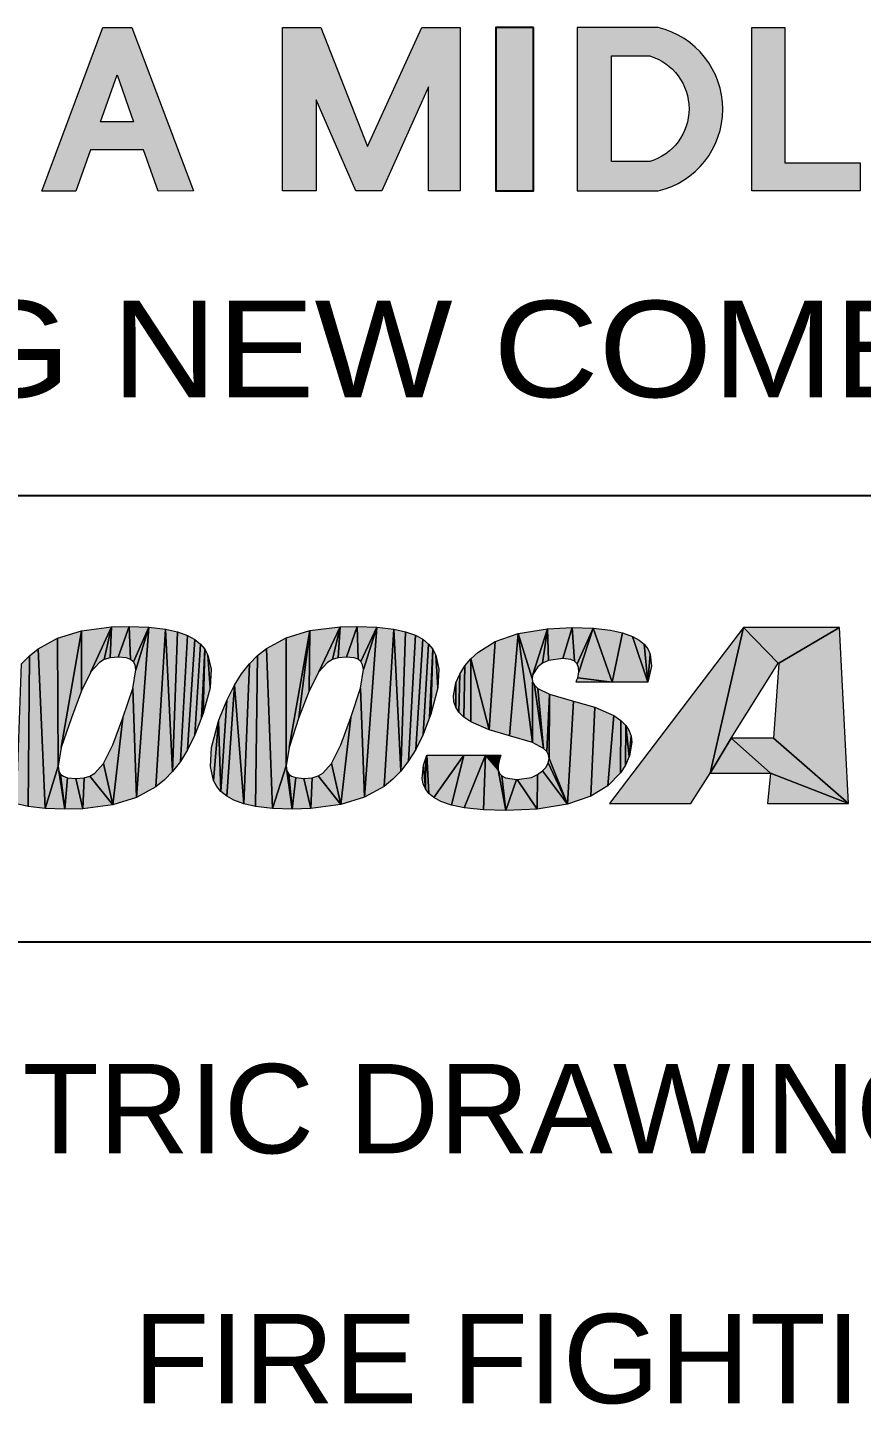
# Model space of a CAD drawing. Header units: inches. Extents: x 0 to 841, y 0 to 594.
# Drawn here: x 724.74 to 748.1, y 45.96 to 84.53 of the extents above; entities that cross this region are included whole.
import ezdxf
from ezdxf.enums import TextEntityAlignment as Align

# ---------------------------------------------------------------- set-up
doc = ezdxf.new("R2010")
doc.units = ezdxf.units.IN
doc.header["$MEASUREMENT"] = 0
for name, color, linetype in [('BG 0', 7, 'Continuous'), ('BG Border', 7, 'Continuous'), ('FRAME', 7, 'Continuous')]:
    doc.layers.add(name, color=color, linetype=linetype)
doc.styles.add('Arial', font='arial.ttf')

msp = doc.modelspace()

# ---------------------------------------------------------------- hatches: boundary and pattern name
at = {"layer": 'BG 0', "linetype": 'Continuous'}
for points in [[(726.2450613150927, 67.63327475267351), (725.6837589063689, 64.36558366568929), (725.5915170888919, 63.84331845346144), (725.5812887692354, 67.4303407512894)], [(726.2450613150927, 67.63327475267351), (726.2503490625913, 65.95501580223934), (725.9666533975485, 65.19796325110693), (725.6837589063689, 64.36558366568929)], [(727.0907270337457, 67.73979415604187), (726.5110777435491, 66.47867973050377), (726.2503490625913, 65.95501580223934), (726.2450613150927, 67.63327475267351)], [(727.0907270337457, 67.73979415604187), (726.8868549912964, 66.8246733398778), (726.7499610838306, 66.74545393590606), (726.5110777435491, 66.47867973050377)], [(727.0907270337457, 67.73979415604187), (727.0525644520507, 66.87460983914094), (726.8868549912964, 66.8246733398778)], [(727.5816329656689, 67.75305692170618), (727.2768130164266, 66.89341739558512), (727.0525644520507, 66.87460983914094), (727.0907270337457, 67.73979415604187)], [(727.6230536544085, 66.82992436690775), (727.5098210817094, 66.8714819228491), (727.2768130164266, 66.89341739558512), (727.5816329656689, 67.75305692170618)], [(728.1341224618948, 67.735217450347), (727.7013283408662, 66.7672825854603), (727.6230536544085, 66.82992436690775), (727.5816329656689, 67.75305692170618)], [(728.1341224618948, 67.735217450347), (727.7900449933442, 62.96048160576944), (727.6850645114384, 66.01999100256407), (727.7756505695977, 66.54090089567293)], [(728.1341224618948, 67.735217450347), (727.7756505695977, 66.54090089567293), (727.7526301739218, 66.67653963075279), (727.7013283408662, 66.7672825854603)], [(728.606601394959, 67.68048392257653), (728.3335880480952, 63.26379935401776), (727.7900449933442, 62.96048160576944), (728.1341224618948, 67.735217450347)], [(728.8003786467289, 63.69063474443698), (728.5778125474661, 63.46222007597116), (728.3335880480952, 63.26379935401776), (728.606601394959, 67.68048392257653)], [(728.8003786467289, 63.69063474443698), (728.606601394959, 67.68048392257653), (728.9389817251034, 67.60588795944172)], [(728.8003786467289, 63.69063474443698), (728.9389817251034, 67.60588795944172), (729.219259048329, 67.5036715273649), (729.0203275780377, 63.97454739406795)], [(729.0203275780377, 63.97454739406795), (729.219259048329, 67.5036715273649), (729.4207275691879, 67.39208803753475), (729.21931245992, 64.29635556743949)], [(732.06524225762, 64.36852130318856), (731.9797570063913, 63.84625609096071), (731.9792763020732, 67.43732765502347), (732.6474018925886, 67.63891301373747)], [(732.06524225762, 64.36852130318856), (732.6474018925886, 67.63891301373747), (732.3338491482351, 65.20090088860618)], [(732.6474018925886, 67.63891301373747), (732.6275327807755, 65.95518605168533), (732.3338491482351, 65.20090088860618)], [(733.4980081833994, 67.74369987862613), (732.8958192018449, 66.48143710388376), (732.6275327807755, 65.95518605168533), (732.6474018925886, 67.63891301373747)], [(733.2760830232276, 66.82763768317253), (733.1380140607619, 66.74843163209852), (732.8958192018449, 66.48143710388376), (733.4980081833994, 67.74369987862613)], [(733.4980081833994, 67.74369987862613), (733.4429942447769, 66.87755081486465), (733.2760830232276, 66.82763768317253)], [(733.9717155830542, 67.75599455920545), (733.6689786858569, 66.89635503308438), (733.4429942447769, 66.87755081486465), (733.4980081833994, 67.74369987862613)], [(733.9966587960025, 66.83557598086941), (733.8850819826212, 66.87623555443882), (733.6689786858569, 66.89635503308438), (733.9717155830542, 67.75599455920545)], [(734.525860838598, 67.73781125072986), (734.0740254854151, 66.77328805121164), (733.9966587960025, 66.83557598086941), (733.9717155830542, 67.75599455920545)], [(734.525860838598, 67.73781125072986), (734.180154316525, 62.96987870754268), (734.0610731746228, 66.02292864006333), (734.1477868924421, 66.54383853317219)], [(734.525860838598, 67.73781125072986), (734.1477868924421, 66.54383853317219), (734.1249000257433, 66.68195756900427), (734.0740254854151, 66.77328805121164)], [(734.9985267122302, 67.68271051827199), (734.7255400711618, 63.27618416665671), (734.180154316525, 62.96987870754268), (734.525860838598, 67.73781125072986)], [(735.1935591363862, 63.70534296127992), (734.9703788038281, 63.47582667875186), (734.7255400711618, 63.27618416665671), (734.9985267122302, 67.68271051827199)], [(735.1935591363862, 63.70534296127992), (734.9985267122302, 67.68271051827199), (735.3291444598752, 67.60804779064856)], [(735.1935591363862, 63.70534296127992), (735.3291444598752, 67.60804779064856), (735.6074188484422, 67.50585138791834), (735.4132143039451, 63.98911540548478)], [(735.4132143039451, 63.98911540548478), (735.6074188484422, 67.50585138791834), (735.8069645520288, 67.394421456412), (735.6117451873047, 64.31027930154114)], [(737.665794738384, 64.8581219893592), (737.8385812349319, 67.33249739321721), (738.4776242142043, 67.55735685266403), (738.2366311160828, 64.69257610160214)], [(738.2366311160828, 64.69257610160214), (738.4776242142043, 67.55735685266403), (738.8778372647864, 64.50064154971815)], [(739.3017383559309, 67.69171370956238), (738.8917509842148, 66.41047980537871), (738.869638585584, 66.29417272797872), (738.4776242142043, 67.55735685266403)], [(738.4776242142043, 67.55735685266403), (738.869638585584, 66.29417272797872), (738.8863297077389, 66.19533457902607), (738.8778372647864, 64.50064154971815)], [(739.16633997301, 66.72218984984652), (739.0352946347473, 66.62529120928826), (738.8917509842148, 66.41047980537871), (739.3017383559309, 67.69171370956238)], [(739.16633997301, 66.72218984984652), (739.3017383559309, 67.69171370956238), (739.3299930875148, 66.79719975281078)], [(739.9909882306456, 67.72063608603244), (739.7312476641193, 66.86099655991137), (739.3299930875148, 66.79719975281078), (739.3017383559309, 67.69171370956238)], [(739.9909882306456, 67.72063608603244), (740.0589010684696, 66.77763775764521), (739.953333059064, 66.83001116074294), (739.7312476641193, 66.86099655991137)], [(740.5772071465221, 67.70288674673287), (740.1321016537922, 66.70256776664118), (740.0589010684696, 66.77763775764521), (739.9909882306456, 67.72063608603244)], [(740.5772071465221, 67.70288674673287), (740.1825489013933, 66.47370911432603), (740.1746172801452, 66.60263468007517), (740.1321016537922, 66.70256776664118)], [(741.1106821163894, 66.1960923559719), (740.148018307879, 66.31380816408178), (740.1825489013933, 66.47370911432603), (740.5772071465221, 67.70288674673287)], [(741.1106821163894, 66.1960923559719), (740.5772071465221, 67.70288674673287), (741.0702495420812, 67.64877412870659), (741.4079443255198, 67.57594408629575)], [(744.7954943606987, 67.72353700306299), (741.0410334018612, 62.7935136344048), (743.3185837550438, 62.7935136344048), (743.8569992970688, 63.64945106963191)], [(742.1140455571621, 66.1960923559719), (741.1106821163894, 66.1960923559719), (741.4079443255198, 67.57594408629575), (741.6850703648827, 67.47680883536876)], [(745.7636061514802, 66.72259377500266), (744.7954943606987, 67.72353700306299), (743.8569992970688, 63.64945106963191), (744.4495207806712, 64.62773109203025)], [(745.7848639646567, 66.72259377500266), (747.4847145507106, 67.72353700306299), (744.7954943606987, 67.72353700306299), (745.7636061514802, 66.72259377500266)], [(745.6331483407172, 64.62773109203025), (747.7386599596246, 62.7935136344048), (747.4847145507106, 67.72353700306299), (745.7848639646567, 66.72259377500266)], [(724.7577354492132, 62.70762445801994), (724.7922660427273, 66.93041159872931), (725.0368110116437, 67.12817135224537), (725.2303746170501, 62.65285087155632)], [(725.0368110116437, 67.12817135224537), (725.5812887692354, 67.4303407512894), (725.5915170888919, 63.84331845346144), (725.2303746170501, 62.65285087155632)], [(729.21931245992, 64.29635556743949), (729.4207275691879, 67.39208803753475), (729.5849147996016, 67.25834875215614), (729.4275909586181, 64.71976593959253)], [(729.4275909586181, 64.71976593959253), (729.5849147996016, 67.25834875215614), (729.7039692357083, 67.11485183676574), (729.614745173117, 65.19796325110693)], [(729.614745173117, 65.19796325110693), (729.7039692357083, 67.11485183676574), (729.6552845706068, 65.31324215538218)], [(729.8487680586268, 66.03959639464725), (729.6552845706068, 65.31324215538218), (729.7039692357083, 67.11485183676574), (729.7926324765954, 66.95142238329795)], [(731.1273347214901, 62.71066558047657), (731.1832299513626, 66.93859692503409), (731.4303386766419, 67.1361029734934), (731.5989857748953, 62.65573843568911)], [(731.4303386766419, 67.1361029734934), (731.9792763020732, 67.43732765502347), (731.9797570063913, 63.84625609096071), (731.5989857748953, 62.65573843568911)], [(735.6117451873047, 64.31027930154114), (735.8069645520288, 67.394421456412), (735.9693624941474, 67.26089247917254), (735.8174332238443, 64.72842195554207)], [(735.8174332238443, 64.72842195554207), (735.9693624941474, 67.26089247917254), (736.0870816404818, 67.11736551976227), (736.0016765066393, 65.19959230462925)], [(736.0016765066393, 65.19959230462925), (736.0870816404818, 67.11736551976227), (736.0340172249267, 65.29378030694953)], [(736.228649062151, 66.0343453676173), (736.0340172249267, 65.29378030694953), (736.0870816404818, 67.11736551976227), (736.1746232379598, 66.95385928713256)], [(737.1536576990796, 66.8485583356815), (737.3500521188034, 67.02918965964219), (737.8385812349319, 67.33249739321721), (737.665794738384, 64.8581219893592)], [(742.1140455571621, 66.1960923559719), (741.6850703648827, 67.47680883536876), (741.8736399865402, 67.37152123681543), (742.0127237692328, 67.2542527507793)], [(742.1140455571621, 66.1960923559719), (742.0127237692328, 67.2542527507793), (742.1118022703445, 67.12479974557007), (742.1769377054418, 66.98097902240988)], [(724.4255153538415, 62.7822237593792), (724.5694328855102, 66.70272466318943), (724.7922660427273, 66.93041159872931), (724.7577354492132, 62.70762445801994)], [(729.8487680586268, 66.03959639464725), (729.7926324765954, 66.95142238329795), (729.8816161870277, 66.56102371254292)], [(730.7968505028224, 62.7852615436114), (730.9576728030096, 66.7110368420226), (731.1832299513626, 66.93859692503409), (731.1273347214901, 62.71066558047657)], [(736.228649062151, 66.0343453676173), (736.1746232379598, 66.95385928713256), (736.26227165862, 66.56156784312519)], [(736.9558478721972, 65.21384318472514), (736.986666360144, 66.64781420952414), (737.1536576990796, 66.8485583356815), (737.1512541774894, 65.07889880032693)], [(737.1512541774894, 65.07889880032693), (737.1536576990796, 66.8485583356815), (737.665794738384, 64.8581219893592)], [(742.1140455571621, 66.1960923559719), (742.1769377054418, 66.98097902240988), (742.2128837061148, 66.6391481789013)], [(730.5310210149341, 66.10610050176136), (730.7340117661336, 66.42759822026082), (730.9576728030096, 66.7110368420226), (730.7968505028224, 62.7852615436114)], [(736.7324538932755, 65.49453778600463), (736.7362995278199, 66.17643355229782), (736.8463274050653, 66.42234719323088), (736.8211972515488, 65.3513813695062)], [(736.8211972515488, 65.3513813695062), (736.8463274050653, 66.42234719323088), (736.986666360144, 66.64781420952414), (736.9558478721972, 65.21384318472514)], [(727.1278213836229, 62.75651275481174), (727.404253072304, 65.19796325110693), (727.6850645114384, 66.01999100256407), (727.7900449933442, 62.96048160576944)], [(730.1560182352548, 63.13250364892262), (730.3168939470329, 65.68120795796096), (730.5310210149341, 66.10610050176136), (730.3187099411233, 62.99889789252125)], [(730.3187099411233, 62.99889789252125), (730.5310210149341, 66.10610050176136), (730.7968505028224, 62.7852615436114), (730.5185494084599, 62.88741454942402)], [(733.5169692981675, 62.76305901292091), (733.792946988326, 65.20090088860618), (734.0610731746228, 66.02292864006333), (734.180154316525, 62.96987870754268)], [(736.6817662935155, 65.64680755519966), (736.6660365799968, 65.8126872653998), (736.7362995278199, 66.17643355229782), (736.7324538932755, 65.49453778600463)], [(738.8778372647864, 64.50064154971815), (738.8863297077389, 66.19533457902607), (738.9383525972714, 66.10612053110795), (739.19227130039, 64.33861081228692)], [(739.19227130039, 64.33861081228692), (738.9383525972714, 66.10612053110795), (739.0306478263393, 66.02077548530535)], [(739.3572864104625, 65.85962270089948), (739.2814953629813, 64.25171683034833), (739.19227130039, 64.33861081228692), (739.0306478263393, 66.02077548530535)], [(741.1106821163894, 66.1960923559719), (740.1073186756166, 66.1960923559719), (740.1276684917478, 66.25494859091464), (740.148018307879, 66.31380816408178)], [(730.0882122206126, 65.09857095689873), (730.123357047422, 65.20090088860618), (730.3168939470329, 65.68120795796096), (730.1560182352548, 63.13250364892262)], [(739.3572864104625, 65.85962270089948), (739.3468444444424, 64.05768921174611), (739.3316488468325, 64.16002915812686), (739.2814953629813, 64.25171683034833)], [(739.3468444444424, 64.05768921174611), (739.3572864104625, 65.85962270089948), (740.0321952730217, 65.66298792901665), (739.8649101703361, 62.78020747182289)], [(739.8649101703361, 62.78020747182289), (740.0321952730217, 65.66298792901665), (740.62655945651, 65.49117619400263), (740.5120182998339, 63.00186557404039)], [(726.8632470681205, 63.91174537784782), (727.1233882215785, 64.4371718886118), (727.404253072304, 65.19796325110693), (727.1278213836229, 62.75651275481174)], [(733.2513534566427, 63.91461958908288), (733.5117883738505, 64.4410509054006), (733.792946988326, 65.20090088860618), (733.5169692981675, 62.76305901292091)], [(740.5120182998339, 63.00186557404039), (740.62655945651, 65.49117619400263), (741.1620106552402, 65.25987062317957), (740.9970489567586, 63.29451769523168)], [(740.9970489567586, 63.29451769523168), (741.1620106552402, 65.25987062317957), (741.3612358892815, 65.1218383811827), (741.352022389852, 63.65889156832273)], [(729.8618004868054, 63.83226559237044), (729.8946753210016, 64.35928109796359), (730.0882122206126, 65.09857095689873), (729.9500898465561, 63.43978720779493)], [(729.9500898465561, 63.43978720779493), (730.0882122206126, 65.09857095689873), (730.1560182352548, 63.13250364892262), (730.037978619375, 63.27614410796353)], [(741.352022389852, 63.65889156832273), (741.3612358892815, 65.1218383811827), (741.5002128487922, 64.98105210403028), (741.4873406553863, 63.87340587025793)], [(741.4873406553863, 63.87340587025793), (741.5002128487922, 64.98105210403028), (741.5932291343372, 64.10909452975886)], [(741.5002128487922, 64.98105210403028), (741.5931223111554, 64.83474106544458), (741.6477623686419, 64.67962379080993), (741.5932291343372, 64.10909452975886)], [(741.5932291343372, 64.10909452975886), (741.6477623686419, 64.67962379080993), (741.6673644225007, 64.51144738220125), (741.5963270066093, 64.11796085384756)], [(744.4495207806712, 64.62773109203025), (743.8569992970688, 63.64945106963191), (745.5485176749428, 63.64945106963191)], [(744.4495207806712, 64.62773109203025), (745.5485176749428, 63.64945106963191), (747.7386599596246, 62.7935136344048), (745.6331483407172, 64.62773109203025)], [(735.8288900100915, 63.86514710301567), (735.8650763629234, 63.97958143650987), (735.8960817914384, 64.06549731869019), (735.8810731343967, 63.20274322917501)], [(735.8810731343967, 63.20274322917501), (735.8960817914384, 64.06549731869019), (735.927060514158, 64.15141653909492), (735.9805522224401, 63.07577052471801)], [(736.9634056123089, 64.15141653909492), (736.1230276411545, 62.95922643338341), (735.9805522224401, 63.07577052471801), (735.927060514158, 64.15141653909492)], [(736.9634056123089, 64.15141653909492), (736.6147080411457, 62.75135185984143), (736.3188078275831, 62.85342141004328), (736.1230276411545, 62.95922643338341)], [(736.972058290034, 62.67713979251617), (736.6147080411457, 62.75135185984143), (736.9634056123089, 64.15141653909492), (737.5664224735224, 64.15141653909492)], [(736.972058290034, 62.67713979251617), (737.5664224735224, 64.15141653909492), (737.5080703104686, 62.6206703880416)], [(738.135709915085, 62.60258722629895), (737.5080703104686, 62.6206703880416), (737.5664224735224, 64.15141653909492), (737.9208884965021, 63.73647858054772)], [(737.5664224735224, 64.15141653909492), (737.9997240046644, 64.15141653909492), (737.9608670722877, 64.03300638030339), (737.9185650922982, 63.86361819622628)], [(737.5664224735224, 64.15141653909492), (737.9185650922982, 63.86361819622628), (737.9208884965021, 63.73647858054772)], [(739.8649101703361, 62.78020747182289), (739.3230762864937, 63.93679541397794), (739.3468444444424, 64.05768921174611)], [(725.2303746170501, 62.65285087155632), (725.5915170888919, 63.84331845346144), (725.6141368976363, 63.70878467066826), (725.7831044654351, 62.6350080619727)], [(725.7831044654351, 62.6350080619727), (725.6141368976363, 63.70878467066826), (725.6650648495554, 63.61936031461099)], [(727.1278213836229, 62.75651275481174), (726.4868288812825, 63.56464681618712), (726.623936435112, 63.64399307268724), (726.8632470681205, 63.91174537784782)], [(731.5989857748953, 62.65573843568911), (731.9797570063913, 63.84625609096071), (732.0037388107036, 63.71106467795462), (732.1515820943031, 62.63772871488395)], [(732.1515820943031, 62.63772871488395), (732.0037388107036, 63.71106467795462), (732.0556281712588, 63.62149677824683)], [(733.5169692981675, 62.76305901292091), (732.8756296204863, 63.56756442433981), (733.0124701163614, 63.64687729859561), (733.2513534566427, 63.91461958908288)], [(735.8177803991854, 63.34180364429662), (735.7874960271472, 63.49646024395979), (735.8288900100915, 63.86514710301567), (735.8810731343967, 63.20274322917501)], [(738.135709915085, 62.60258722629895), (737.9208884965021, 63.73647858054772), (737.9571015551295, 63.64034439338418), (738.0234654568176, 63.56685004431158)], [(739.8649101703361, 62.78020747182289), (739.011125889867, 62.64083660182919), (739.0255737252041, 63.60595066707171), (739.164604096306, 63.70638448730239)], [(739.8649101703361, 62.78020747182289), (739.164604096306, 63.70638448730239), (739.2609319004866, 63.81544761768715), (739.3230762864937, 63.93679541397794)], [(747.7386599596246, 62.7935136344048), (745.5485176749428, 63.64945106963191), (745.4615636049647, 62.7935136344048)], [(725.6650648495554, 63.61936031461099), (725.7432060070361, 63.55780679432803), (725.856919284053, 63.5170170300058), (725.7831044654351, 62.6350080619727)], [(725.7831044654351, 62.6350080619727), (725.856919284053, 63.5170170300058), (726.0924643999035, 63.49557227626114), (726.2846927155374, 62.64888839915673)], [(726.2846927155374, 62.64888839915673), (726.0924643999035, 63.49557227626114), (726.3203449524603, 63.51455675860017)], [(727.1278213836229, 62.75651275481174), (726.2846927155374, 62.64888839915673), (726.3203449524603, 63.51455675860017), (726.4868288812825, 63.56464681618712)], [(732.0556281712588, 63.62149677824683), (732.1344903852164, 63.56002671357464), (732.2488446013243, 63.51946394851372), (732.1515820943031, 62.63772871488395)], [(732.1515820943031, 62.63772871488395), (732.2488446013243, 63.51946394851372), (732.4816390202436, 63.49850991376042), (732.6759503879225, 62.65285420978076)], [(732.6759503879225, 62.65285420978076), (732.4816390202436, 63.49850991376042), (732.7094127496187, 63.51749439609944)], [(733.5169692981675, 62.76305901292091), (732.6759503879225, 62.65285420978076), (732.7094127496187, 63.51749439609944), (732.8756296204863, 63.56756442433981)], [(738.135709915085, 62.60258722629895), (738.0234654568176, 63.56685004431158), (738.1231047796336, 63.51185279681107), (738.4355358805785, 63.46321486685159)], [(739.011125889867, 62.64083660182919), (738.135709915085, 62.60258722629895), (738.4355358805785, 63.46321486685159), (738.4500104217112, 63.46315144058741)], [(739.011125889867, 62.64083660182919), (738.4500104217112, 63.46315144058741), (738.8539622836561, 63.52830356680697), (739.0255737252041, 63.60595066707171)]]:
    msp.add_hatch(color=7, dxfattribs=at).paths.add_polyline_path(points)
at = {"layer": 'BG Border', "linetype": 'ByBlock', "true_color": 0x004c8c}
h = msp.add_hatch(color=154, dxfattribs=at)
h.paths.add_polyline_path([(725.1381540165058, 79.94945263442077), (726.843658715769, 84.5256783050751), (727.6576530006698, 84.52575227264495), (729.3890186654792, 79.94983890960016), (728.3941346754436, 79.94974850468745), (727.9850792740285, 81.1072609344786), (726.5033816764022, 81.1072609346967), (726.0942834740404, 79.94953951781014)])
h.paths.add_polyline_path([(726.7781027418583, 81.88470375492187), (727.2442023603298, 83.20373548175581), (727.7103373559828, 81.88470375492187)], flags=0)
for points in [[(731.8826707098344, 79.95006550735383), (731.8826707098344, 84.52613619913365), (732.9551067184834, 84.52613619913365), (734.2600478003469, 81.19999960829895), (735.7802967407298, 84.52649037562091), (736.8570719047038, 84.52658822203384), (736.8570719047038, 79.95043651871175), (735.9655603145217, 79.95043651871175), (735.9655603145217, 82.86762494817584), (734.6605907513542, 79.95025218668303), (733.9370319310831, 79.95025218668303), (732.8258694513909, 82.50565975809829), (732.8258694513909, 79.95006550735383)], [(745.0228428887638, 79.9512595522946), (745.0228428887638, 84.52741477759606), (745.9531183847645, 84.52741477759606), (745.9531183847645, 80.73461579268391), (748.0591722485531, 80.73461579268391), (748.0591722485531, 79.9515354627559)]]:
    msp.add_hatch(color=154, dxfattribs=at).paths.add_polyline_path(points)
at = {"layer": 'BG Border', "linetype": 'Continuous', "true_color": 0x004c8c}
msp.add_hatch(color=154, dxfattribs=at).paths.add_polyline_path([(738.9114331223257, 84.52677490136931), (737.8567255825867, 84.52677490136931), (737.8567255825867, 79.95060840624973), (738.9114331223257, 79.95060840624973)])
at = {"layer": 'BG Border', "linetype": 'ByBlock', "true_color": 0x004c8c}
h = msp.add_hatch(color=154, dxfattribs=at)
edge = h.paths.add_edge_path()
edge.add_arc((741.8594139968587, 82.23877832027257), 2.351850224609819, 283.3839906761636, 436.651674856943)
edge.add_line((742.4023867548877, 84.5270921237173), (740.1304762358808, 84.52688563753506))
edge.add_line((740.1304762358808, 84.52688563753506), (740.1304762358808, 79.95102164469898))
edge.add_line((740.1304762358808, 79.95102164469898), (742.4038110814234, 79.9508029503626))
edge = h.paths.add_edge_path(flags=0)
edge.add_line((742.1650150852364, 80.77339777793374), (741.0950058880456, 80.77339777766619))
edge.add_line((741.0950058880456, 80.77339777766619), (741.0950058880455, 83.73375593885223))
edge.add_line((741.0950058880455, 83.73375593885223), (742.1650150852377, 83.73375593859095))
edge.add_arc((741.7209208522032, 82.25357685826253), 1.54536396931479, -73.29931720122983, 73.29931720118128, ccw=False)

# ---------------------------------------------------------------- linework, layer by layer
at = {"layer": 'BG 0', "color": 7, "linetype": 'Continuous', "lineweight": 5}
msp.add_line((737.960869, 64.033006), (737.999729, 64.151415), dxfattribs=at)
for points in [[(726.245061, 67.633275), (725.683759, 64.365584), (725.591517, 63.843318), (725.581289, 67.430341)], [(726.245061, 67.633275), (726.250349, 65.955016), (725.966653, 65.197963), (725.683759, 64.365584)], [(727.090727, 67.739794), (726.511078, 66.47868), (726.250349, 65.955016), (726.245061, 67.633275)], [(727.090727, 67.739794), (726.886855, 66.824673), (726.749961, 66.745454), (726.511078, 66.47868)], [(727.090727, 67.739794), (727.052564, 66.87461), (726.886855, 66.824673)], [(727.581633, 67.753057), (727.276813, 66.893417), (727.052564, 66.87461), (727.090727, 67.739794)], [(727.623054, 66.829924), (727.509821, 66.871482), (727.276813, 66.893417), (727.581633, 67.753057)], [(728.134122, 67.735217), (727.701328, 66.767283), (727.623054, 66.829924), (727.581633, 67.753057)], [(728.134122, 67.735217), (727.790045, 62.960482), (727.685065, 66.019991), (727.775651, 66.540901)], [(728.134122, 67.735217), (727.775651, 66.540901), (727.75263, 66.67654), (727.701328, 66.767283)], [(728.606601, 67.680484), (728.333588, 63.263799), (727.790045, 62.960482), (728.134122, 67.735217)], [(728.800379, 63.690635), (728.577813, 63.46222), (728.333588, 63.263799), (728.606601, 67.680484)], [(728.800379, 63.690635), (728.606601, 67.680484), (728.938982, 67.605888)], [(728.800379, 63.690635), (728.938982, 67.605888), (729.219259, 67.503672), (729.020328, 63.974547)], [(729.020328, 63.974547), (729.219259, 67.503672), (729.420728, 67.392088), (729.219312, 64.296356)], [(732.065242, 64.368521), (731.979757, 63.846256), (731.979276, 67.437328), (732.647402, 67.638913)], [(732.065242, 64.368521), (732.647402, 67.638913), (732.333849, 65.200901)], [(732.647402, 67.638913), (732.627533, 65.955186), (732.333849, 65.200901)], [(733.498008, 67.7437), (732.895819, 66.481437), (732.627533, 65.955186), (732.647402, 67.638913)], [(733.276083, 66.827638), (733.138014, 66.748432), (732.895819, 66.481437), (733.498008, 67.7437)], [(733.498008, 67.7437), (733.442994, 66.877551), (733.276083, 66.827638)], [(733.971716, 67.755995), (733.668979, 66.896355), (733.442994, 66.877551), (733.498008, 67.7437)], [(733.996659, 66.835576), (733.885082, 66.876236), (733.668979, 66.896355), (733.971716, 67.755995)], [(734.525861, 67.737811), (734.074025, 66.773288), (733.996659, 66.835576), (733.971716, 67.755995)], [(734.525861, 67.737811), (734.180154, 62.969879), (734.061073, 66.022929), (734.147787, 66.543839)], [(734.525861, 67.737811), (734.147787, 66.543839), (734.1249, 66.681958), (734.074025, 66.773288)], [(734.998527, 67.682711), (734.72554, 63.276184), (734.180154, 62.969879), (734.525861, 67.737811)], [(735.193559, 63.705343), (734.970379, 63.475827), (734.72554, 63.276184), (734.998527, 67.682711)], [(735.193559, 63.705343), (734.998527, 67.682711), (735.329144, 67.608048)], [(735.193559, 63.705343), (735.329144, 67.608048), (735.607419, 67.505851), (735.413214, 63.989115)], [(735.413214, 63.989115), (735.607419, 67.505851), (735.806965, 67.394421), (735.611745, 64.310279)], [(737.665795, 64.858122), (737.838581, 67.332497), (738.477624, 67.557357), (738.236631, 64.692576)], [(738.236631, 64.692576), (738.477624, 67.557357), (738.877837, 64.500642)], [(739.301738, 67.691714), (738.891751, 66.41048), (738.869639, 66.294173), (738.477624, 67.557357)], [(738.477624, 67.557357), (738.869639, 66.294173), (738.88633, 66.195335), (738.877837, 64.500642)], [(739.16634, 66.72219), (739.035295, 66.625291), (738.891751, 66.41048), (739.301738, 67.691714)], [(739.16634, 66.72219), (739.301738, 67.691714), (739.329993, 66.7972)], [(739.990988, 67.720636), (739.731248, 66.860997), (739.329993, 66.7972), (739.301738, 67.691714)], [(739.990988, 67.720636), (740.058901, 66.777638), (739.953333, 66.830011), (739.731248, 66.860997)], [(740.577207, 67.702887), (740.132102, 66.702568), (740.058901, 66.777638), (739.990988, 67.720636)], [(740.577207, 67.702887), (740.182549, 66.473709), (740.174617, 66.602635), (740.132102, 66.702568)], [(741.110682, 66.196092), (740.148018, 66.313808), (740.182549, 66.473709), (740.577207, 67.702887)], [(741.110682, 66.196092), (740.577207, 67.702887), (741.07025, 67.648774), (741.407944, 67.575944)], [(744.795494, 67.723537), (741.041033, 62.793514), (743.318584, 62.793514), (743.856999, 63.649451)], [(742.114046, 66.196092), (741.110682, 66.196092), (741.407944, 67.575944), (741.68507, 67.476809)], [(745.763606, 66.722594), (744.795494, 67.723537), (743.856999, 63.649451), (744.449521, 64.627731)], [(745.784864, 66.722594), (747.484715, 67.723537), (744.795494, 67.723537), (745.763606, 66.722594)], [(745.633148, 64.627731), (747.73866, 62.793514), (747.484715, 67.723537), (745.784864, 66.722594)], [(724.757735, 62.707624), (724.792266, 66.930412), (725.036811, 67.128171), (725.230375, 62.652851)], [(725.036811, 67.128171), (725.581289, 67.430341), (725.591517, 63.843318), (725.230375, 62.652851)], [(729.219312, 64.296356), (729.420728, 67.392088), (729.584915, 67.258349), (729.427591, 64.719766)], [(729.427591, 64.719766), (729.584915, 67.258349), (729.703969, 67.114852), (729.614745, 65.197963)], [(729.614745, 65.197963), (729.703969, 67.114852), (729.655285, 65.313242)], [(729.848768, 66.039596), (729.655285, 65.313242), (729.703969, 67.114852), (729.792632, 66.951422)], [(731.127335, 62.710666), (731.18323, 66.938597), (731.430339, 67.136103), (731.598986, 62.655738)], [(731.430339, 67.136103), (731.979276, 67.437328), (731.979757, 63.846256), (731.598986, 62.655738)], [(735.611745, 64.310279), (735.806965, 67.394421), (735.969362, 67.260892), (735.817433, 64.728422)], [(735.817433, 64.728422), (735.969362, 67.260892), (736.087082, 67.117366), (736.001677, 65.199592)], [(736.001677, 65.199592), (736.087082, 67.117366), (736.034017, 65.29378)], [(736.228649, 66.034345), (736.034017, 65.29378), (736.087082, 67.117366), (736.174623, 66.953859)], [(737.153658, 66.848558), (737.350052, 67.02919), (737.838581, 67.332497), (737.665795, 64.858122)], [(742.114046, 66.196092), (741.68507, 67.476809), (741.87364, 67.371521), (742.012724, 67.254253)], [(742.114046, 66.196092), (742.012724, 67.254253), (742.111802, 67.1248), (742.176938, 66.980979)], [(724.425515, 62.782224), (724.569433, 66.702725), (724.792266, 66.930412), (724.757735, 62.707624)], [(729.848768, 66.039596), (729.792632, 66.951422), (729.881616, 66.561024)], [(730.796851, 62.785262), (730.957673, 66.711037), (731.18323, 66.938597), (731.127335, 62.710666)], [(736.228649, 66.034345), (736.174623, 66.953859), (736.262272, 66.561568)], [(736.955848, 65.213843), (736.986666, 66.647814), (737.153658, 66.848558), (737.151254, 65.078899)], [(737.151254, 65.078899), (737.153658, 66.848558), (737.665795, 64.858122)], [(742.114046, 66.196092), (742.176938, 66.980979), (742.212884, 66.639148)], [(730.531021, 66.106101), (730.734012, 66.427598), (730.957673, 66.711037), (730.796851, 62.785262)], [(736.732454, 65.494538), (736.7363, 66.176434), (736.846327, 66.422347), (736.821197, 65.351381)], [(736.821197, 65.351381), (736.846327, 66.422347), (736.986666, 66.647814), (736.955848, 65.213843)], [(727.127821, 62.756513), (727.404253, 65.197963), (727.685065, 66.019991), (727.790045, 62.960482)], [(730.156018, 63.132504), (730.316894, 65.681208), (730.531021, 66.106101), (730.31871, 62.998898)], [(730.31871, 62.998898), (730.531021, 66.106101), (730.796851, 62.785262), (730.518549, 62.887415)], [(733.516969, 62.763059), (733.792947, 65.200901), (734.061073, 66.022929), (734.180154, 62.969879)], [(736.681766, 65.646808), (736.666037, 65.812687), (736.7363, 66.176434), (736.732454, 65.494538)], [(738.877837, 64.500642), (738.88633, 66.195335), (738.938353, 66.106121), (739.192271, 64.338611)], [(739.192271, 64.338611), (738.938353, 66.106121), (739.030648, 66.020775)], [(739.357286, 65.859623), (739.281495, 64.251717), (739.192271, 64.338611), (739.030648, 66.020775)], [(741.110682, 66.196092), (740.107319, 66.196092), (740.127668, 66.254949), (740.148018, 66.313808)], [(730.088212, 65.098571), (730.123357, 65.200901), (730.316894, 65.681208), (730.156018, 63.132504)], [(739.357286, 65.859623), (739.346844, 64.057689), (739.331649, 64.160029), (739.281495, 64.251717)], [(739.346844, 64.057689), (739.357286, 65.859623), (740.032195, 65.662988), (739.86491, 62.780207)], [(739.86491, 62.780207), (740.032195, 65.662988), (740.626559, 65.491176), (740.512018, 63.001866)], [(726.863247, 63.911745), (727.123388, 64.437172), (727.404253, 65.197963), (727.127821, 62.756513)], [(733.251353, 63.91462), (733.511788, 64.441051), (733.792947, 65.200901), (733.516969, 62.763059)], [(740.512018, 63.001866), (740.626559, 65.491176), (741.162011, 65.259871), (740.997049, 63.294518)], [(740.997049, 63.294518), (741.162011, 65.259871), (741.361236, 65.121838), (741.352022, 63.658892)], [(729.8618, 63.832266), (729.894675, 64.359281), (730.088212, 65.098571), (729.95009, 63.439787)], [(729.95009, 63.439787), (730.088212, 65.098571), (730.156018, 63.132504), (730.037979, 63.276144)], [(741.352022, 63.658892), (741.361236, 65.121838), (741.500213, 64.981052), (741.487341, 63.873406)], [(741.487341, 63.873406), (741.500213, 64.981052), (741.593229, 64.109095)], [(741.500213, 64.981052), (741.593122, 64.834741), (741.647762, 64.679624), (741.593229, 64.109095)], [(741.593229, 64.109095), (741.647762, 64.679624), (741.667364, 64.511447), (741.596327, 64.117961)], [(744.449521, 64.627731), (743.856999, 63.649451), (745.548518, 63.649451)], [(744.449521, 64.627731), (745.548518, 63.649451), (747.73866, 62.793514), (745.633148, 64.627731)], [(735.82889, 63.865147), (735.865076, 63.979581), (735.896082, 64.065497), (735.881073, 63.202743)], [(735.881073, 63.202743), (735.896082, 64.065497), (735.927061, 64.151417), (735.980552, 63.075771)], [(736.963406, 64.151417), (736.123028, 62.959226), (735.980552, 63.075771), (735.927061, 64.151417)], [(736.963406, 64.151417), (736.614708, 62.751352), (736.318808, 62.853421), (736.123028, 62.959226)], [(736.972058, 62.67714), (736.614708, 62.751352), (736.963406, 64.151417), (737.566422, 64.151417)], [(736.972058, 62.67714), (737.566422, 64.151417), (737.50807, 62.62067)], [(738.13571, 62.602587), (737.50807, 62.62067), (737.566422, 64.151417), (737.920888, 63.736479)], [(737.566422, 64.151417), (737.999724, 64.151417), (737.960867, 64.033006), (737.918565, 63.863618)], [(737.566422, 64.151417), (737.918565, 63.863618), (737.920888, 63.736479)], [(739.86491, 62.780207), (739.323076, 63.936795), (739.346844, 64.057689)], [(725.230375, 62.652851), (725.591517, 63.843318), (725.614137, 63.708785), (725.783104, 62.635008)], [(725.783104, 62.635008), (725.614137, 63.708785), (725.665065, 63.61936)], [(727.127821, 62.756513), (726.486829, 63.564647), (726.623936, 63.643993), (726.863247, 63.911745)], [(731.598986, 62.655738), (731.979757, 63.846256), (732.003739, 63.711065), (732.151582, 62.637729)], [(732.151582, 62.637729), (732.003739, 63.711065), (732.055628, 63.621497)], [(733.516969, 62.763059), (732.87563, 63.567564), (733.01247, 63.646877), (733.251353, 63.91462)], [(735.81778, 63.341804), (735.787496, 63.49646), (735.82889, 63.865147), (735.881073, 63.202743)], [(738.13571, 62.602587), (737.920888, 63.736479), (737.957102, 63.640344), (738.023465, 63.56685)], [(739.86491, 62.780207), (739.011126, 62.640837), (739.025574, 63.605951), (739.164604, 63.706384)], [(739.86491, 62.780207), (739.164604, 63.706384), (739.260932, 63.815448), (739.323076, 63.936795)], [(747.73866, 62.793514), (745.548518, 63.649451), (745.461564, 62.793514)], [(725.665065, 63.61936), (725.743206, 63.557807), (725.856919, 63.517017), (725.783104, 62.635008)], [(725.783104, 62.635008), (725.856919, 63.517017), (726.092464, 63.495572), (726.284693, 62.648888)], [(726.284693, 62.648888), (726.092464, 63.495572), (726.320345, 63.514557)], [(727.127821, 62.756513), (726.284693, 62.648888), (726.320345, 63.514557), (726.486829, 63.564647)], [(732.055628, 63.621497), (732.13449, 63.560027), (732.248845, 63.519464), (732.151582, 62.637729)], [(732.151582, 62.637729), (732.248845, 63.519464), (732.481639, 63.49851), (732.67595, 62.652854)], [(732.67595, 62.652854), (732.481639, 63.49851), (732.709413, 63.517494)], [(733.516969, 62.763059), (732.67595, 62.652854), (732.709413, 63.517494), (732.87563, 63.567564)], [(738.13571, 62.602587), (738.023465, 63.56685), (738.123105, 63.511853), (738.435536, 63.463215)], [(739.011126, 62.640837), (738.13571, 62.602587), (738.435536, 63.463215), (738.45001, 63.463151)], [(739.011126, 62.640837), (738.45001, 63.463151), (738.853962, 63.528304), (739.025574, 63.605951)]]:
    msp.add_lwpolyline(points, close=True, dxfattribs=at)
at = {"layer": 'BG Border', "color": 7, "linetype": 'Continuous', "lineweight": 25}
for p, q in [((827.000002, 71.410071), (677.000006, 71.410071)), ((827.000006, 58.910071), (677.000006, 58.910071))]:
    msp.add_line(p, q, dxfattribs=at)
at = {"layer": 'BG Border', "color": 7, "linetype": 'Continuous', "lineweight": 0}
for points in [[(725.138154, 79.949453), (726.843659, 84.525678), (727.657653, 84.525752), (729.389019, 79.949839), (728.394135, 79.949749), (727.985079, 81.107261), (726.503382, 81.107261), (726.094283, 79.94954)], [(731.882671, 79.950066), (731.882671, 84.526136), (732.955107, 84.526136), (734.260048, 81.2), (735.780297, 84.52649), (736.857072, 84.526588), (736.857072, 79.950437), (735.96556, 79.950437), (735.96556, 82.867625), (734.660591, 79.950252), (733.937032, 79.950252), (732.825869, 82.50566), (732.825869, 79.950066)], [(745.022843, 79.95126), (745.022843, 84.527415), (745.953118, 84.527415), (745.953118, 80.734616), (748.059172, 80.734616), (748.059172, 79.951535)], [(726.778103, 81.884704), (727.244202, 83.203735), (727.710337, 81.884704)]]:
    msp.add_lwpolyline(points, close=True, dxfattribs=at)
at = {"layer": 'BG Border', "color": 154, "linetype": 'Continuous', "lineweight": 25, "true_color": 0x004c8c}
msp.add_lwpolyline([(738.911433, 84.526775), (737.856726, 84.526775), (737.856726, 79.950608), (738.911433, 79.950608)], close=True, dxfattribs=at)
at = {"layer": 'BG Border', "color": 7, "linetype": 'Continuous', "lineweight": 0}
for points in [[(742.403811, 79.950803, 0.790232), (742.402387, 84.527092), (740.130476, 84.526886), (740.130476, 79.951022)], [(742.165015, 80.773398), (741.095006, 80.773398), (741.095006, 83.733756), (742.165015, 83.733756, -0.744011)]]:
    msp.add_lwpolyline(points, format="xyb", close=True, dxfattribs=at)

# ---------------------------------------------------------------- texts
at = {"layer": 'BG Border', "color": 7, "style": 'Arial', "width": 1.085385}
msp.add_text('BORYEONG NEW COMBINED CYCLE POWER PLANT UNIT #1', height=2.7, dxfattribs=at).set_placement((762.117803, 75.524881), align=Align.MIDDLE_CENTER)
at = {"layer": 'FRAME', "color": 2, "style": 'Arial'}
for s, width, p in [('GT_ISOMETRIC DRAWING_INTERCONNECTING', 1.0028, (706.5, 53)), ('FIRE FIGHTING SYSTEM', 1.000218, (727.7, 46))]:
    msp.add_text(s, height=2.5, dxfattribs=dict(at, width=width)).set_placement(p)

doc.saveas('drawing.dxf')
